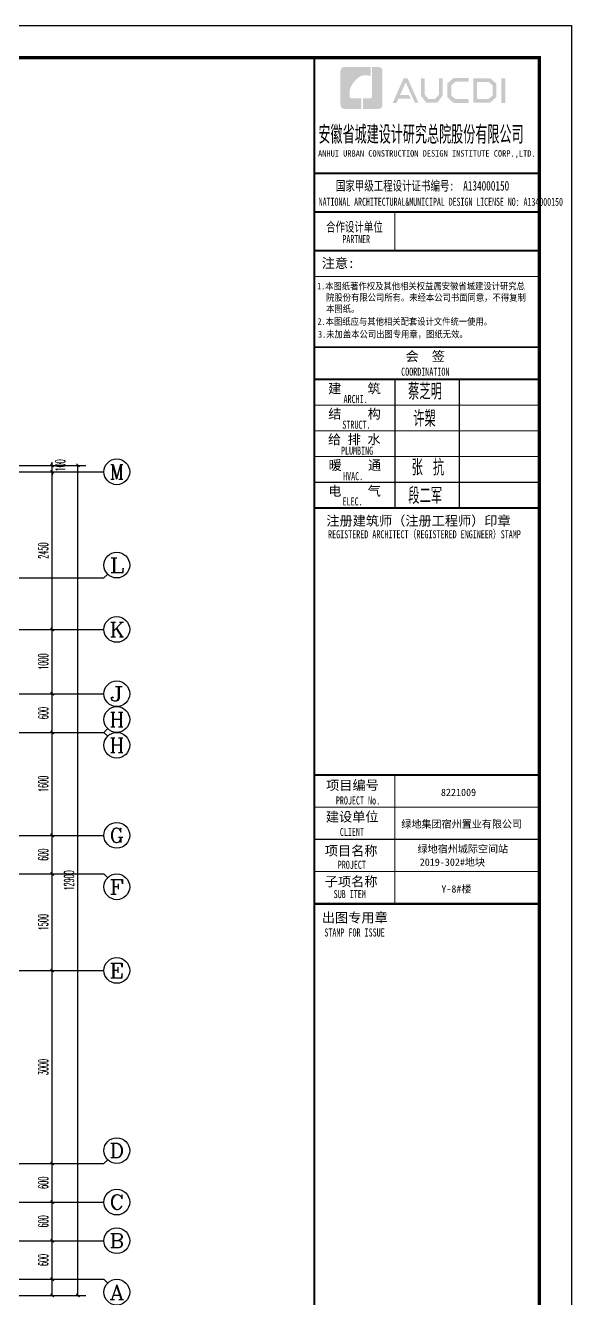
# Model space of a CAD drawing. Extents: x 27938 to 1507990, y 110129 to 923079.
# Drawn here: x 1222949 to 1231434, y 463757 to 483543 of the extents above; entities that cross this region are included whole.
import ezdxf
from ezdxf.enums import TextEntityAlignment as Align

# ---------------------------------------------------------------- set-up
doc = ezdxf.new("R2010")
doc.units = 0
doc.header["$LTSCALE"] = 1000
doc.header["$MEASUREMENT"] = 0
for name, color, linetype in [('----建筑底图', 8, 'Continuous'), ('AXIS', 3, 'Continuous'), ('AXIS_TEXT', 7, 'Continuous'), ('图框', 140, 'Continuous'), ('图签文字', 147, 'Continuous')]:
    doc.layers.add(name, color=color, linetype=linetype)
doc.layers.add('图签', color=147, linetype='Continuous', lineweight=18)
doc.styles.add('_TCH_AXIS', font='COMPLEX', dxfattribs={"bigfont": 'GBCBIG'})
doc.styles.add('_TCH_DIM_T3', font='SIMPLEX.shx', dxfattribs={"width": 0.494118, "bigfont": 'GBCBIG.shx'})
doc.styles.add('COMPLEX', font='COMPLEX')
doc.styles.add('HT', font='simhei.ttf')
doc.styles.add('宋体', font='', dxfattribs={"height": 50})
doc.styles.add('建筑图签-1', font='simhei.ttf', dxfattribs={"width": 0.7})
doc.styles.add('建筑图签-2', font='TXT.shx', dxfattribs={"width": 0.5, "bigfont": 'HZTXT.shx'})
doc.styles.get('宋体').set_extended_font_data('SimSun')
doc.dimstyles.new('_TCH_ARCH&&50', dxfattribs={"dimtxt": 148.75, "dimasz": 50, "dimexe": 125, "dimexo": 150, "dimgap": 63.125, "dimtad": 1, "dimdec": 0, "dimzin": 0, "dimdsep": 46, "dimtxsty": '_TCH_DIM_T3', "dimblk": 'ARCHTICK', "dimcen": 0.09, "dimclrt": 4, "dimazin": 2, "dimtfac": 1, "dimtdec": 0, "dimtix": 1, "dimtmove": 2, "dimatfit": 3, "dimfxl": 100, "dimtolj": 1, "dimtzin": 0, "dimarcsym": 0})

# ---------------------------------------------------------------- blocks, each defined once
blk = doc.blocks.new('_AXISO')
blk.add_circle((0, 0), 0.5)
at = {"layer": 'AXIS_TEXT', "style": 'COMPLEX', "width": 1.041667}
blk.add_attdef('A', text='', height=0.56, dxfattribs=at).set_placement((-0.25, -0.28), (0.25, -0.28), align=Align.FIT)
blk = doc.blocks.new('_ArchTick')
at = {"color": 0, "linetype": 'ByBlock', "const_width": 0.4}
blk.add_lwpolyline([(-0.5, -0.5), (0.5, 0.5)], dxfattribs=at)
blk = doc.blocks.new('*D1261')
at = {"layer": 'AXIS', "color": 0, "lineweight": -2}
for p, q in [((25729, 100), (27354, 100)), ((27229, -12800), (27229, 100)), ((25729, -12800), (27354, -12800))]:
    blk.add_line(p, q, dxfattribs=at)
at = {"layer": 'Defpoints', "color": 0}
for p in [(25579, 100), (27229, 100), (25579, -12800)]:
    blk.add_point(p, dxfattribs=at)
at = {"layer": 'AXIS', "color": 0, "lineweight": -2, "xscale": 50, "yscale": 50, "zscale": 50}
for p, rotation in [((27229, 100), 90), ((27229, -12800), 270)]:
    blk.add_blockref('_ArchTick', p, dxfattribs=dict(at, rotation=rotation))
at = {"layer": 'AXIS', "color": 4, "insert": (27091, -6350), "char_height": 148.8, "attachment_point": 5, "rotation": 90, "style": '_TCH_DIM_T3'}
blk.add_mtext('\\A1;12900', dxfattribs=at)
blk = doc.blocks.new('*D1262')
at = {"layer": 'AXIS', "color": 0, "lineweight": -2}
for p, q in [((25729, -12550), (26954, -12550)), ((26829, -12800), (26829, -12550)), ((25729, -12800), (26954, -12800))]:
    blk.add_line(p, q, dxfattribs=at)
at = {"layer": 'Defpoints', "color": 0}
for p in [(25579, -12550), (26829, -12550), (25579, -12800)]:
    blk.add_point(p, dxfattribs=at)
at = {"layer": 'AXIS', "color": 0, "lineweight": -2, "xscale": 50, "yscale": 50, "zscale": 50}
for p, rotation in [((26829, -12550), 90), ((26829, -12800), 270)]:
    blk.add_blockref('_ArchTick', p, dxfattribs=dict(at, rotation=rotation))
at = {"layer": 'AXIS', "color": 4, "insert": (27139, -13089), "char_height": 148.8, "attachment_point": 5, "rotation": 90, "style": '_TCH_DIM_T3'}
blk.add_mtext('\\A1;250', dxfattribs=at)
blk = doc.blocks.new('*D1263')
at = {"layer": 'AXIS', "color": 0, "lineweight": -2}
for p, q in [((25729, -11950), (26954, -11950)), ((26829, -12550), (26829, -11950)), ((25729, -12550), (26954, -12550))]:
    blk.add_line(p, q, dxfattribs=at)
at = {"layer": 'Defpoints', "color": 0}
for p in [(25579, -11950), (26829, -11950), (25579, -12550)]:
    blk.add_point(p, dxfattribs=at)
at = {"layer": 'AXIS', "color": 0, "lineweight": -2, "xscale": 50, "yscale": 50, "zscale": 50}
for p, rotation in [((26829, -11950), 90), ((26829, -12550), 270)]:
    blk.add_blockref('_ArchTick', p, dxfattribs=dict(at, rotation=rotation))
at = {"layer": 'AXIS', "color": 4, "insert": (26691, -12250), "char_height": 148.8, "attachment_point": 5, "rotation": 90, "style": '_TCH_DIM_T3'}
blk.add_mtext('\\A1;600', dxfattribs=at)
blk = doc.blocks.new('*D1264')
at = {"layer": 'AXIS', "color": 0, "lineweight": -2}
for p, q in [((25729, -11350), (26954, -11350)), ((26829, -11950), (26829, -11350)), ((25729, -11950), (26954, -11950))]:
    blk.add_line(p, q, dxfattribs=at)
at = {"layer": 'Defpoints', "color": 0}
for p in [(25579, -11350), (26829, -11350), (25579, -11950)]:
    blk.add_point(p, dxfattribs=at)
at = {"layer": 'AXIS', "color": 0, "lineweight": -2, "xscale": 50, "yscale": 50, "zscale": 50}
for p, rotation in [((26829, -11350), 90), ((26829, -11950), 270)]:
    blk.add_blockref('_ArchTick', p, dxfattribs=dict(at, rotation=rotation))
at = {"layer": 'AXIS', "color": 4, "insert": (26691, -11650), "char_height": 148.8, "attachment_point": 5, "rotation": 90, "style": '_TCH_DIM_T3'}
blk.add_mtext('\\A1;600', dxfattribs=at)
blk = doc.blocks.new('*D1265')
at = {"layer": 'AXIS', "color": 0, "lineweight": -2}
for p, q in [((25729, -10750), (26954, -10750)), ((26829, -11350), (26829, -10750)), ((25729, -11350), (26954, -11350))]:
    blk.add_line(p, q, dxfattribs=at)
at = {"layer": 'Defpoints', "color": 0}
for p in [(25579, -10750), (26829, -10750), (25579, -11350)]:
    blk.add_point(p, dxfattribs=at)
at = {"layer": 'AXIS', "color": 0, "lineweight": -2, "xscale": 50, "yscale": 50, "zscale": 50}
for p, rotation in [((26829, -10750), 90), ((26829, -11350), 270)]:
    blk.add_blockref('_ArchTick', p, dxfattribs=dict(at, rotation=rotation))
at = {"layer": 'AXIS', "color": 4, "insert": (26691, -11050), "char_height": 148.8, "attachment_point": 5, "rotation": 90, "style": '_TCH_DIM_T3'}
blk.add_mtext('\\A1;600', dxfattribs=at)
blk = doc.blocks.new('*D1266')
at = {"layer": 'AXIS', "color": 0, "lineweight": -2}
for p, q in [((25729, -7750), (26954, -7750)), ((26829, -10750), (26829, -7750)), ((25729, -10750), (26954, -10750))]:
    blk.add_line(p, q, dxfattribs=at)
at = {"layer": 'Defpoints', "color": 0}
for p in [(25579, -7750), (26829, -7750), (25579, -10750)]:
    blk.add_point(p, dxfattribs=at)
at = {"layer": 'AXIS', "color": 0, "lineweight": -2, "xscale": 50, "yscale": 50, "zscale": 50}
for p, rotation in [((26829, -7750), 90), ((26829, -10750), 270)]:
    blk.add_blockref('_ArchTick', p, dxfattribs=dict(at, rotation=rotation))
at = {"layer": 'AXIS', "color": 4, "insert": (26691, -9250), "char_height": 148.8, "attachment_point": 5, "rotation": 90, "style": '_TCH_DIM_T3'}
blk.add_mtext('\\A1;3000', dxfattribs=at)
blk = doc.blocks.new('*D1267')
at = {"layer": 'AXIS', "color": 0, "lineweight": -2}
for p, q in [((25729, -6250), (26954, -6250)), ((26829, -7750), (26829, -6250)), ((25729, -7750), (26954, -7750))]:
    blk.add_line(p, q, dxfattribs=at)
at = {"layer": 'Defpoints', "color": 0}
for p in [(25579, -6250), (26829, -6250), (25579, -7750)]:
    blk.add_point(p, dxfattribs=at)
at = {"layer": 'AXIS', "color": 0, "lineweight": -2, "xscale": 50, "yscale": 50, "zscale": 50}
for p, rotation in [((26829, -6250), 90), ((26829, -7750), 270)]:
    blk.add_blockref('_ArchTick', p, dxfattribs=dict(at, rotation=rotation))
at = {"layer": 'AXIS', "color": 4, "insert": (26691, -7000), "char_height": 148.8, "attachment_point": 5, "rotation": 90, "style": '_TCH_DIM_T3'}
blk.add_mtext('\\A1;1500', dxfattribs=at)
blk = doc.blocks.new('*D1268')
at = {"layer": 'AXIS', "color": 0, "lineweight": -2}
for p, q in [((25729, -5650), (26954, -5650)), ((26829, -6250), (26829, -5650)), ((25729, -6250), (26954, -6250))]:
    blk.add_line(p, q, dxfattribs=at)
at = {"layer": 'Defpoints', "color": 0}
for p in [(25579, -5650), (26829, -5650), (25579, -6250)]:
    blk.add_point(p, dxfattribs=at)
at = {"layer": 'AXIS', "color": 0, "lineweight": -2, "xscale": 50, "yscale": 50, "zscale": 50}
for p, rotation in [((26829, -5650), 90), ((26829, -6250), 270)]:
    blk.add_blockref('_ArchTick', p, dxfattribs=dict(at, rotation=rotation))
at = {"layer": 'AXIS', "color": 4, "insert": (26691, -5950), "char_height": 148.8, "attachment_point": 5, "rotation": 90, "style": '_TCH_DIM_T3'}
blk.add_mtext('\\A1;600', dxfattribs=at)
blk = doc.blocks.new('*D1269')
at = {"layer": 'AXIS', "color": 0, "lineweight": -2}
for p, q in [((25729, -4050), (26954, -4050)), ((26829, -5650), (26829, -4050)), ((25729, -5650), (26954, -5650))]:
    blk.add_line(p, q, dxfattribs=at)
at = {"layer": 'Defpoints', "color": 0}
for p in [(25579, -4050), (26829, -4050), (25579, -5650)]:
    blk.add_point(p, dxfattribs=at)
at = {"layer": 'AXIS', "color": 0, "lineweight": -2, "xscale": 50, "yscale": 50, "zscale": 50}
for p, rotation in [((26829, -4050), 90), ((26829, -5650), 270)]:
    blk.add_blockref('_ArchTick', p, dxfattribs=dict(at, rotation=rotation))
at = {"layer": 'AXIS', "color": 4, "insert": (26691, -4850), "char_height": 148.8, "attachment_point": 5, "rotation": 90, "style": '_TCH_DIM_T3'}
blk.add_mtext('\\A1;1600', dxfattribs=at)
blk = doc.blocks.new('*D1270')
at = {"layer": 'AXIS', "color": 0, "lineweight": -2}
for p, q in [((25729, -3450), (26954, -3450)), ((26829, -4050), (26829, -3450)), ((25729, -4050), (26954, -4050))]:
    blk.add_line(p, q, dxfattribs=at)
at = {"layer": 'Defpoints', "color": 0}
for p in [(25579, -3450), (26829, -3450), (25579, -4050)]:
    blk.add_point(p, dxfattribs=at)
at = {"layer": 'AXIS', "color": 0, "lineweight": -2, "xscale": 50, "yscale": 50, "zscale": 50}
for p, rotation in [((26829, -3450), 90), ((26829, -4050), 270)]:
    blk.add_blockref('_ArchTick', p, dxfattribs=dict(at, rotation=rotation))
at = {"layer": 'AXIS', "color": 4, "insert": (26691, -3750), "char_height": 148.8, "attachment_point": 5, "rotation": 90, "style": '_TCH_DIM_T3'}
blk.add_mtext('\\A1;600', dxfattribs=at)
blk = doc.blocks.new('*D1271')
at = {"layer": 'AXIS', "color": 0, "lineweight": -2}
for p, q in [((25729, -2450), (26954, -2450)), ((26829, -3450), (26829, -2450)), ((25729, -3450), (26954, -3450))]:
    blk.add_line(p, q, dxfattribs=at)
at = {"layer": 'Defpoints', "color": 0}
for p in [(25579, -2450), (26829, -2450), (25579, -3450)]:
    blk.add_point(p, dxfattribs=at)
at = {"layer": 'AXIS', "color": 0, "lineweight": -2, "xscale": 50, "yscale": 50, "zscale": 50}
for p, rotation in [((26829, -2450), 90), ((26829, -3450), 270)]:
    blk.add_blockref('_ArchTick', p, dxfattribs=dict(at, rotation=rotation))
at = {"layer": 'AXIS', "color": 4, "insert": (26691, -2950), "char_height": 148.8, "attachment_point": 5, "rotation": 90, "style": '_TCH_DIM_T3'}
blk.add_mtext('\\A1;1000', dxfattribs=at)
blk = doc.blocks.new('*D1272')
at = {"layer": 'AXIS', "color": 0, "lineweight": -2}
for p, q in [((25729, 0), (26954, 0)), ((26829, -2450), (26829, 0)), ((25729, -2450), (26954, -2450))]:
    blk.add_line(p, q, dxfattribs=at)
at = {"layer": 'Defpoints', "color": 0}
for p in [(25579, 0), (26829, 0), (25579, -2450)]:
    blk.add_point(p, dxfattribs=at)
at = {"layer": 'AXIS', "color": 0, "lineweight": -2, "xscale": 50, "yscale": 50, "zscale": 50}
for p, rotation in [((26829, 0), 90), ((26829, -2450), 270)]:
    blk.add_blockref('_ArchTick', p, dxfattribs=dict(at, rotation=rotation))
at = {"layer": 'AXIS', "color": 4, "insert": (26691, -1225), "char_height": 148.8, "attachment_point": 5, "rotation": 90, "style": '_TCH_DIM_T3'}
blk.add_mtext('\\A1;2450', dxfattribs=at)
blk = doc.blocks.new('*D1273')
at = {"layer": 'AXIS', "color": 0, "lineweight": -2}
for p, q in [((25729, 100), (26954, 100)), ((25729, 0), (26954, 0)), ((26829, 100), (26829, 150)), ((26829, 0), (26829, 100)), ((26829, 0), (26829, -50))]:
    blk.add_line(p, q, dxfattribs=at)
at = {"layer": 'Defpoints', "color": 0}
for p in [(25579, 100), (25579, 0), (26829, 100)]:
    blk.add_point(p, dxfattribs=at)
at = {"layer": 'AXIS', "color": 0, "lineweight": -2, "xscale": 50, "yscale": 50, "zscale": 50}
for p, rotation in [((26829, 100), 270), ((26829, 0), 90)]:
    blk.add_blockref('_ArchTick', p, dxfattribs=dict(at, rotation=rotation))
at = {"layer": 'AXIS', "color": 4, "insert": (26954, 100), "char_height": 148.8, "attachment_point": 5, "rotation": 90, "style": '_TCH_DIM_T3'}
blk.add_mtext('\\A1;100', dxfattribs=at)
blk = doc.blocks.new('院标1')
h = blk.add_hatch(color=150)
h.dxf.hatch_style = 1
h.set_gradient(color1=(33, 113, 253), color2=(33, 113, 253), tint=1, name='INVCURVED')
edge = h.paths.add_edge_path()
edge.add_spline(control_points=[(116373, 648379), (116379, 648379), (116382, 648379), (116391, 648379), (116391, 648379), (116391, 648379), (116616, 648379), (116616, 648379), (116616, 648379), (116616, 648379), (116616, 648054), (116616, 648054), (116616, 648054), (116616, 648054), (116108, 648054), (116108, 648054), (116108, 648054), (116028, 648054), (115963, 648111), (115963, 648199), (115963, 648199), (115963, 648199), (115963, 649215), (115963, 649215), (115963, 649215), (115963, 649295), (116018, 649360), (116108, 649360), (116108, 649360), (116108, 649360), (116897, 649360), (116897, 649360), (116897, 649360), (116897, 649360), (116897, 649080), (116897, 649080), (116897, 649080), (116897, 649080), (116566, 649140), (116356, 648859), (116356, 648859), (116245, 648719), (116240, 648545), (116247, 648466), (116247, 648466), (116254, 648386), (116247, 648466), (116247, 648466), (116247, 648466), (116247, 648466), (116258, 648374), (116373, 648379)], knot_values=[0, 0, 0, 0, 0.071429, 0.071429, 0.071429, 0.107143, 0.142857, 0.142857, 0.142857, 0.178571, 0.214286, 0.214286, 0.214286, 0.25, 0.285714, 0.285714, 0.285714, 0.321429, 0.357143, 0.357143, 0.357143, 0.392857, 0.428571, 0.428571, 0.428571, 0.464286, 0.5, 0.5, 0.5, 0.535714, 0.571429, 0.571429, 0.571429, 0.607143, 0.642857, 0.642857, 0.642857, 0.678571, 0.714286, 0.714286, 0.714286, 0.75, 0.785714, 0.785714, 0.785714, 0.821429, 0.857143, 0.857143, 0.857143, 0.928571, 1, 1, 1, 1], degree=3, periodic=0)
h = blk.add_hatch(color=150)
h.dxf.hatch_style = 1
h.set_gradient(color1=(33, 113, 253), color2=(33, 113, 253), tint=1, name='INVCURVED')
edge = h.paths.add_edge_path()
edge.add_spline(control_points=[(117268, 649215), (117268, 649215), (117268, 648199), (117268, 648199), (117268, 648199), (117268, 648114), (117212, 648054), (117123, 648054), (117123, 648054), (117123, 648054), (116663, 648054), (116663, 648054), (116663, 648054), (116663, 648054), (116663, 648379), (116663, 648379), (116663, 648379), (116663, 648379), (116865, 648379), (116865, 648379), (116865, 648379), (116907, 648379), (116941, 648413), (116941, 648455), (116941, 648455), (116941, 648455), (116941, 649360), (116941, 649360), (116941, 649360), (116941, 649360), (117123, 649360), (117123, 649360), (117123, 649360), (117204, 649360), (117268, 649306), (117268, 649215)], knot_values=[0, 0, 0, 0, 0.1, 0.1, 0.1, 0.15, 0.2, 0.2, 0.2, 0.25, 0.3, 0.3, 0.3, 0.35, 0.4, 0.4, 0.4, 0.45, 0.5, 0.5, 0.5, 0.55, 0.6, 0.6, 0.6, 0.65, 0.7, 0.7, 0.7, 0.75, 0.8, 0.8, 0.8, 0.9, 1, 1, 1, 1], degree=3, periodic=0)
blk = doc.blocks.new('TK')
at = {"layer": '图框'}
h = blk.add_hatch(color=256, dxfattribs=at)
h.paths.add_polyline_path([(547288, 547072), (547414, 547072), (547414, 546302), (547288, 546302)])
h.paths.add_polyline_path([(546536, 546956), (546536, 546430), (546896, 546430), (547020, 546536), (547020, 546855), (546900, 546956)], flags=16)
h.paths.add_polyline_path([(546418, 547074), (546418, 546311), (546940, 546311), (547138, 546482), (547138, 546910), (546943, 547074)])
h.paths.add_polyline_path([(546275, 547077), (546275, 546962), (545868, 546962), (545735, 546851), (545735, 546531), (545868, 546429), (546277, 546429), (546277, 546307), (545813, 546307), (545611, 546481), (545611, 546910), (545809, 547077)])
h.paths.add_polyline_path([(544792, 547075), (544912, 547075), (544912, 546565), (545026, 546433), (545237, 546433), (545351, 546565), (545351, 547075), (545465, 547075), (545465, 546528), (545301, 546311), (544963, 546311), (544792, 546530)])
h.paths.add_polyline_path([(544260, 547074), (544377, 547074), (544719, 546310), (544603, 546310), (544322, 546944), (544147, 546556), (544418, 546556), (544479, 546440), (544098, 546440), (544039, 546308), (543916, 546308)])
for p, q in [((541480, 544114), (548480, 544114)), ((541480, 544114), (548480, 544114)), ((541480, 542914), (548480, 542914))]:
    blk.add_line(p, q, dxfattribs=at)
blk.add_lwpolyline([(465375, 548714), (549475, 548714), (549475, 489314), (465375, 489314)], close=True, dxfattribs=at)
blk.add_lwpolyline([(465375, 548714), (549475, 548714), (549475, 489314), (465375, 489314)], close=True, dxfattribs=at)
at = {"layer": '图框', "const_width": 100}
blk.add_lwpolyline([(548475, 490314), (548475, 547714), (467875, 547714), (467875, 490314)], close=True, dxfattribs=at)
at = {"layer": '图框'}
for points, const_width in [([(541480, 490314), (541480, 547714)], 70), ([(541480, 544114), (548480, 544114)], 60), ([(541480, 542914), (548480, 542914)], 60), ([(541480, 542914), (548480, 542914)], 60), ([(543980, 542914), (543980, 541714)], 35), ([(541480, 541714), (548480, 541714)], 60), ([(541480, 541714), (548480, 541714)], 60), ([(541480, 540913), (548480, 540913)], 35), ([(541488, 538714), (548488, 538714)], 60), ([(541488, 537714), (548488, 537714)], 70), ([(541488, 537714), (548488, 537714)], 70), ([(543988, 537714), (543988, 533714)], 35), ([(545988, 537714), (545988, 533714)], 35), ([(541488, 536914), (548488, 536914)], 35), ([(541488, 536114), (548488, 536114)], 35), ([(541488, 535314), (548488, 535314)], 35), ([(541488, 534514), (548488, 534514)], 35), ([(541488, 533714), (548488, 533714)], 70), ([(541480, 525414), (548480, 525414)], 70), ([(541480, 525414), (548480, 525414)], 70), ([(543980, 521414), (543980, 525414)], 35), ([(541480, 524414), (548480, 524414)], 35), ([(541480, 523414), (548480, 523414)], 35), ([(541480, 522414), (548480, 522414)], 35), ([(548480, 521414), (541480, 521414)], 70)]:
    blk.add_lwpolyline(points, dxfattribs=dict(at, const_width=const_width))
blk.add_blockref('院标1', (426331, -101935))
for s, height, style, width, p in [('ANHUI URBAN CONSTRUCTION DESIGN INSTITUTE CORP.,LTD.', 200, '建筑图签-1', 0.91, (541598, 544636)), ('NATIONAL ARCHITECTURAL&MUNICIPAL DESIGN LICENSE NO: A134000150', 250, '建筑图签-1', 0.6, (541617, 543108)), ('PARTNER', 250, '建筑图签-1', 0.6, (542355, 541947)), ('1.本图纸著作权及其他相关权益属安徽省城建设计研究总', 210, 'HT', 0.88, (541566, 540507)), ('院股份有限公司所有。未经本公司书面同意，不得复制', 210, 'HT', 0.88, (541845, 540153)), ('本图纸。', 210, 'HT', 0.88, (541845, 539803)), (' 2.本图纸应与其他相关配套设计文件统一使用。 ', 210, 'HT', 0.88, (541455, 539406)), ('3.未加盖本公司出图专用章，图纸无效。', 210, 'HT', 0.88, (541598, 539011)), ('COORDINATION', 250, '建筑图签-1', 0.7, (544180, 537827)), ('ARCHI.', 250, '建筑图签-1', 0.7, (542389, 536975)), ('STRUCT.', 250, '建筑图签-1', 0.7, (542350, 536179)), ('PLUMBING', 250, '建筑图签-1', 0.7, (542309, 535372)), ('HVAC.', 250, '建筑图签-1', 0.7, (542374, 534579)), ('ELEC.', 250, '建筑图签-1', 0.7, (542358, 533794)), ('REGISTERED ARCHITECT（REGISTERED ENGINEER）STAMP', 250, '建筑图签-1', 0.7, (541909, 532772)), ('PROJECT No.', 250, '建筑图签-1', 0.7, (542150, 524499, -1799)), ('CLIENT', 250, '建筑图签-1', 0.7, (542274, 523520)), ('PROJECT', 250, '建筑图签-1', 0.7, (542209, 522500)), ('SUB ITEM', 250, '建筑图签-1', 0.7, (542082, 521589)), ('STAMP FOR ISSUE', 250, '建筑图签-1', 0.7, (541793, 520395))]:
    blk.add_text(s, height=height, dxfattribs=dict(at, style=style, width=width)).set_placement(p)
at = {"layer": '图签', "color": 2, "style": '宋体'}
for s, height, p in [('8221009', 229.3, (545417, 524761)), ('绿地集团宿州置业有限公司', 229.34, (544185, 523776)), ('绿地宿州城际空间站', 229.3, (544690, 523001)), ('2019-302#地块', 229.34, (544757, 522592)), ('Y-8#楼', 229.3, (545429, 521761))]:
    blk.add_text(s, height=height, dxfattribs=at).set_placement(p)
at = {"layer": '图签文字', "color": 7, "style": '建筑图签-1'}
for s, height, width, p in [('安徽省城建设计研究总院股份有限公司', 500, 0.55, (541608, 545091)), ('国家甲级工程设计证书编号:  A134000150', 300, 0.7, (542152, 543581)), ('合作设计单位', 300, 0.7, (541845, 542304))]:
    blk.add_text(s, height=height, dxfattribs=dict(at, width=width)).set_placement(p)
for s, p in [('注意:', (541711, 541177)), ('会  签', (544315, 538281)), ('建    筑', (541910, 537280)), ('结    构', (541914, 536493)), ('给 排 水', (541905, 535699)), ('暖    通', (541923, 534896)), ('电    气', (541913, 534096)), ('注册建筑师（注册工程师）印章', (541855, 533167)), ('项目编号', (541848, 524946)), ('建设单位', (541840, 523969)), ('项目名称', (541807, 522911)), ('子项名称', (541807, 521954)), ('出图专用章', (541716, 520832))]:
    blk.add_text(s, height=300, dxfattribs=at).set_placement(p)
at = {"layer": '图签文字', "color": 1, "style": '建筑图签-2', "width": 0.7}
for s, p in [('蔡芝明', (544395, 537085)), ('许槊', (544555, 536242)), ('张 抗', (544505, 534724)), ('段二军', (544401, 533845))]:
    blk.add_text(s, height=500, dxfattribs=at).set_placement(p)
blk = doc.blocks.new('A$C2AC150FC')
at = {"layer": 'AXIS', "color": 8}
for p, q in [((25632.7, 0), (27632.7, 0)), ((25632.7, -1650), (27632.7, -1650)), ((27691.3, -1591.4), (27632.7, -1650)), ((25632.7, -2450), (27632.7, -2450)), ((25632.7, -3450), (27632.7, -3450)), ((25632.7, -4049.7), (27632.7, -4049.7)), ((25632.7, -4049.7), (27632.7, -4049.7)), ((27691.3, -3991.2), (27632.7, -4049.7)), ((27691.3, -4108.3), (27632.7, -4049.7)), ((25632.7, -5650), (27632.7, -5650)), ((25632.7, -6250), (27632.7, -6250)), ((27691.3, -6308.6), (27632.7, -6250)), ((25632.7, -7750), (27632.7, -7750)), ((25632.7, -10750), (27632.7, -10750)), ((27691.3, -10691.4), (27632.7, -10750)), ((25632.7, -11350), (27632.7, -11350)), ((25632.7, -11950), (27632.7, -11950)), ((25632.7, -12550), (27632.7, -12550)), ((27691.3, -12608.6), (27632.7, -12550))]:
    blk.add_line(p, q, dxfattribs=at)
ref = blk.add_blockref('_AXISO', (27832.7, 0), dxfattribs=dict(at, xscale=400, yscale=400, zscale=400))
ref.add_attrib('A', 'M', dxfattribs={"layer": 'AXIS_TEXT', "color": 8, "ltscale": 0.5, "height": 226.3, "style": '_TCH_AXIS'}).set_placement((27719.6, -113.1), (27945.9, -113.1), align=Align.FIT)
ref = blk.add_blockref('_AXISO', (27832.7, -1450), dxfattribs=dict(at, xscale=400, yscale=400, zscale=400))
ref.add_attrib('A', 'L', dxfattribs={"layer": 'AXIS_TEXT', "color": 8, "ltscale": 0.5, "height": 226.3, "style": '_TCH_AXIS', "width": 1.4}).set_placement((27719.6, -1563.1), (27945.9, -1563.1), align=Align.FIT)
ref = blk.add_blockref('_AXISO', (27832.7, -2450), dxfattribs=dict(at, xscale=400, yscale=400, zscale=400))
ref.add_attrib('A', 'K', dxfattribs={"layer": 'AXIS_TEXT', "color": 8, "ltscale": 0.5, "height": 226.3, "style": '_TCH_AXIS', "width": 1.105263}).set_placement((27719.6, -2563.1), (27945.9, -2563.1), align=Align.FIT)
ref = blk.add_blockref('_AXISO', (27832.7, -3450), dxfattribs=dict(at, xscale=400, yscale=400, zscale=400))
ref.add_attrib('A', 'J', dxfattribs={"layer": 'AXIS_TEXT', "color": 8, "ltscale": 0.5, "height": 226.3, "style": '_TCH_AXIS', "width": 1.909091}).set_placement((27719.6, -3563.1), (27945.9, -3563.1), align=Align.FIT)
ref = blk.add_blockref('_AXISO', (27832.7, -3849.7), dxfattribs=dict(at, xscale=400, yscale=400, zscale=400))
ref.add_attrib('A', 'H', dxfattribs={"layer": 'AXIS_TEXT', "color": 8, "ltscale": 0.5, "height": 226.3, "style": '_TCH_AXIS', "width": 1.05}).set_placement((27719.6, -3962.9), (27945.9, -3962.9), align=Align.FIT)
ref = blk.add_blockref('_AXISO', (27832.7, -4249.7), dxfattribs=dict(at, xscale=400, yscale=400, zscale=400))
ref.add_attrib('A', 'H', dxfattribs={"layer": 'AXIS_TEXT', "color": 8, "ltscale": 0.5, "height": 226.3, "style": '_TCH_AXIS', "width": 1.05}).set_placement((27719.6, -4362.9), (27945.9, -4362.9), align=Align.FIT)
ref = blk.add_blockref('_AXISO', (27832.7, -5650), dxfattribs=dict(at, xscale=400, yscale=400, zscale=400))
ref.add_attrib('A', 'G', dxfattribs={"layer": 'AXIS_TEXT', "color": 8, "ltscale": 0.5, "height": 226.3, "style": '_TCH_AXIS', "width": 1.166667}).set_placement((27719.6, -5763.1), (27945.9, -5763.1), align=Align.FIT)
ref = blk.add_blockref('_AXISO', (27832.7, -6450), dxfattribs=dict(at, xscale=400, yscale=400, zscale=400))
ref.add_attrib('A', 'F', dxfattribs={"layer": 'AXIS_TEXT', "color": 8, "ltscale": 0.5, "height": 226.3, "style": '_TCH_AXIS', "width": 1.3125}).set_placement((27719.6, -6563.1), (27945.9, -6563.1), align=Align.FIT)
ref = blk.add_blockref('_AXISO', (27832.7, -7750), dxfattribs=dict(at, xscale=400, yscale=400, zscale=400))
ref.add_attrib('A', 'E', dxfattribs={"layer": 'AXIS_TEXT', "color": 8, "ltscale": 0.5, "height": 226.3, "style": '_TCH_AXIS', "width": 1.3125}).set_placement((27719.6, -7863.1), (27945.9, -7863.1), align=Align.FIT)
ref = blk.add_blockref('_AXISO', (27832.7, -10550), dxfattribs=dict(at, xscale=400, yscale=400, zscale=400))
ref.add_attrib('A', 'D', dxfattribs={"layer": 'AXIS_TEXT', "color": 8, "ltscale": 0.5, "height": 226.3, "style": '_TCH_AXIS', "width": 1.235294}).set_placement((27719.6, -10663.1), (27945.9, -10663.1), align=Align.FIT)
ref = blk.add_blockref('_AXISO', (27832.7, -11350), dxfattribs=dict(at, xscale=400, yscale=400, zscale=400))
ref.add_attrib('A', 'C', dxfattribs={"layer": 'AXIS_TEXT', "color": 8, "ltscale": 0.5, "height": 226.3, "style": '_TCH_AXIS', "width": 1.4}).set_placement((27719.6, -11463.1), (27945.9, -11463.1), align=Align.FIT)
ref = blk.add_blockref('_AXISO', (27832.7, -11950), dxfattribs=dict(at, xscale=400, yscale=400, zscale=400))
ref.add_attrib('A', 'B', dxfattribs={"layer": 'AXIS_TEXT', "color": 8, "ltscale": 0.5, "height": 226.3, "style": '_TCH_AXIS', "width": 1.235294}).set_placement((27719.6, -12063.1), (27945.9, -12063.1), align=Align.FIT)
ref = blk.add_blockref('_AXISO', (27832.7, -12750), dxfattribs=dict(at, xscale=400, yscale=400, zscale=400))
ref.add_attrib('A', 'A', dxfattribs={"layer": 'AXIS_TEXT', "color": 8, "ltscale": 0.5, "height": 226.3, "style": '_TCH_AXIS', "width": 1.166667}).set_placement((27719.6, -12863.1), (27945.9, -12863.1), align=Align.FIT)
for base, p1, p2, picture, middle in [((26828.9, 100), (25578.9, 0), (25578.9, 100), '*D1273', (26953.9, 100)), ((26828.9, -12550), (25578.9, -12800), (25578.9, -12550), '*D1262', (27139.4, -13089))]:
    dim = blk.add_linear_dim(base=base, p1=p1, p2=p2, angle=90, dimstyle='_TCH_ARCH&&50', dxfattribs=at)
    dim.commit()
    dim.dimension.update_dxf_attribs({"geometry": picture, "text_midpoint": middle, "dimtype": 129})
for p1, p2, distance, picture, middle in [((25578.9, -12800), (25578.9, 100), -1650, '*D1261', (27091.4, -6350)), ((25578.9, -2450), (25578.9, 0), -1250, '*D1272', (26691.4, -1225)), ((25578.9, -3450), (25578.9, -2450), -1250, '*D1271', (26691.4, -2950)), ((25578.9, -4049.7), (25578.9, -3450), -1250, '*D1270', (26691.4, -3749.9)), ((25578.9, -5650), (25578.9, -4049.7), -1250, '*D1269', (26691.4, -4849.9)), ((25578.9, -6250), (25578.9, -5650), -1250, '*D1268', (26691.4, -5950)), ((25578.9, -7750), (25578.9, -6250), -1250, '*D1267', (26691.4, -7000)), ((25578.9, -10750), (25578.9, -7750), -1250, '*D1266', (26691.4, -9250)), ((25578.9, -11350), (25578.9, -10750), -1250, '*D1265', (26691.4, -11050)), ((25578.9, -11950), (25578.9, -11350), -1250, '*D1264', (26691.4, -11650)), ((25578.9, -12550), (25578.9, -11950), -1250, '*D1263', (26691.4, -12250))]:
    dim = blk.add_aligned_dim(p1=p1, p2=p2, distance=distance, dimstyle='_TCH_ARCH&&50', dxfattribs=at)
    dim.commit()
    dim.dimension.update_dxf_attribs({"geometry": picture, "text_midpoint": middle})

msp = doc.modelspace()

# ---------------------------------------------------------------- block references
at = {"layer": '----建筑底图'}
msp.add_blockref('A$C2AC150FC', (1196535.2, 476605.8), dxfattribs=at)

# ---------------------------------------------------------------- next in the draw order: block references
at = {"xscale": 0.5, "yscale": 0.5, "zscale": 0.5}
msp.add_blockref('TK', (956697, 209185.9), dxfattribs=at)

doc.saveas('drawing.dxf')
